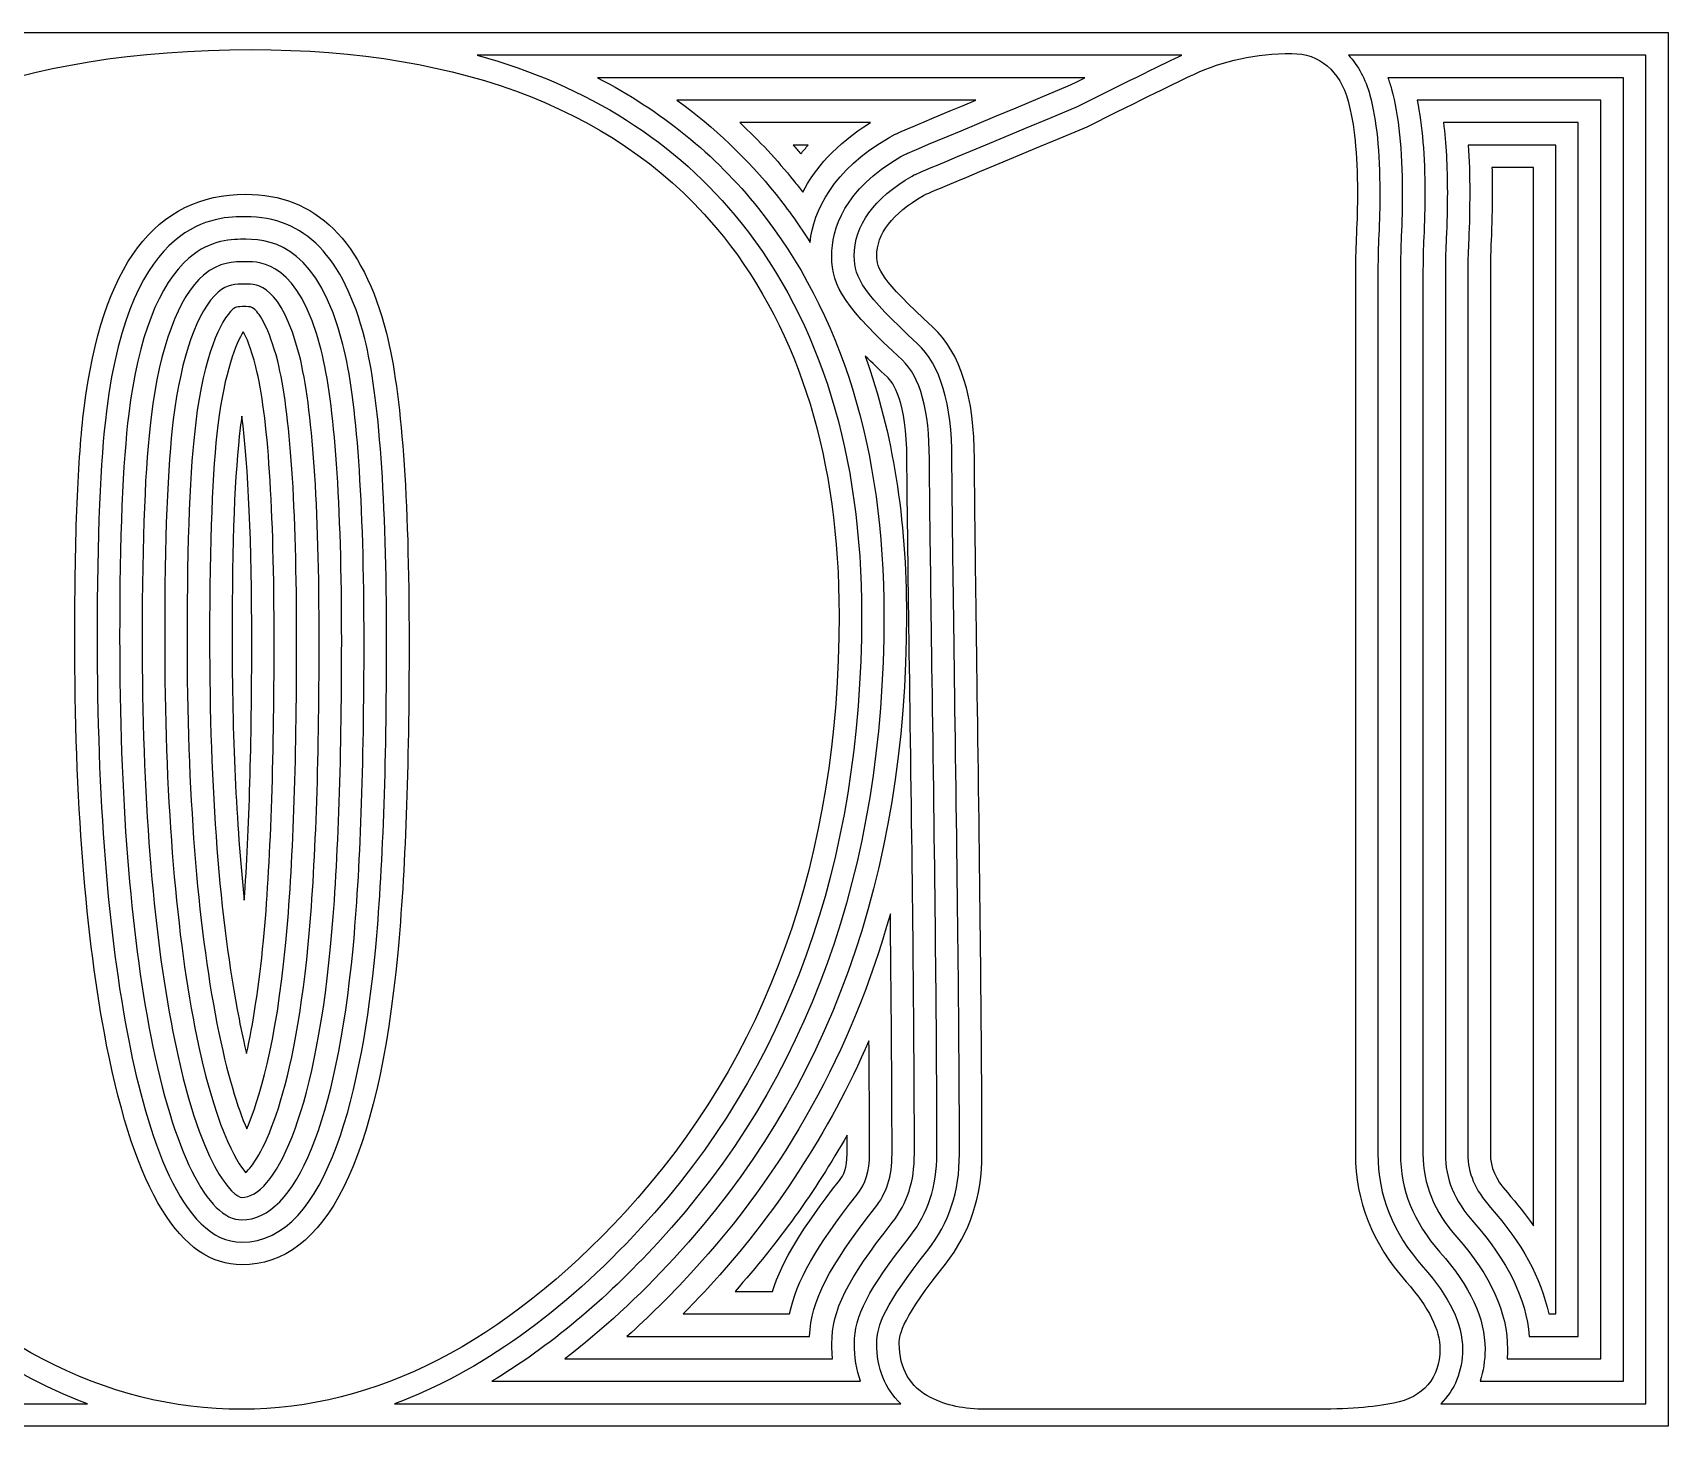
# Model space of a CAD drawing. Extents: x -12 to 290, y 116 to 215.
# Drawn here: x 174.6 to 290.2, y 116.3 to 214.7 of the extents above; entities that cross this region are included whole.
import ezdxf

# ---------------------------------------------------------------- set-up
doc = ezdxf.new("R2010")
doc.units = 0
doc.header["$MEASUREMENT"] = 0
doc.layers.add('LAYER_1', color=7, linetype='CONTINUOUS')

msp = doc.modelspace()

# ---------------------------------------------------------------- linework, layer by layer
at = {"layer": 'LAYER_1', "color": 7}
msp.add_lwpolyline([(-11.86, 116.26), (-11.86, 214.69), (290.16, 214.69), (290.16, 116.26), (-11.86, 116.26)], dxfattribs=at)
for points, knots in [([(125.23, 117.85), (130.14, 119.74), (134.48, 122.99), (138.17, 127.52), (142.48, 132.8), (145.21, 138.88), (146.27, 145.61), (146.27, 145.61), (146.31, 145.86), (146.31, 145.86), (146.31, 145.86), (146.31, 146.11), (146.31, 146.11), (146.31, 146.27), (146.33, 146.78), (146.53, 147.97), (146.53, 147.97), (146.57, 148.23), (146.57, 148.23), (146.57, 148.23), (146.57, 150.75), (146.57, 150.75), (146.57, 156.02), (145.62, 160.96), (143.74, 165.44), (141.78, 170.12), (138.64, 173.92), (134.41, 176.74), (131.69, 178.58), (128.46, 179.53), (124.83, 179.53), (121.59, 179.53), (118.57, 178.79), (115.83, 177.33), (112.62, 175.78), (110, 173.65), (107.99, 170.95), (108.8, 175.62), (110.11, 179.91), (111.92, 183.75), (115.52, 191.45), (121.17, 197.72), (128.71, 202.41), (130.23, 203.28), (131.35, 204.14), (132.11, 205.02), (134, 207.12), (134.15, 209.21), (133.94, 210.61), (133.83, 211.48), (133.47, 212.37), (132.79, 213.1), (132.79, 213.1), (173.18, 213.1), (173.18, 213.1), (164.76, 210.87), (158.29, 206.76), (153.85, 200.8), (149.03, 194.34), (146.59, 185.36), (146.59, 174.1), (146.59, 156.41), (151.53, 141.74), (161.29, 130.5), (166.66, 124.35), (172.42, 120.12), (178.52, 117.85), (178.52, 117.85), (125.23, 117.85), (125.23, 117.85)], [0, 0, 0, 0, 1, 1, 1, 2, 2, 2, 3, 3, 3, 4, 4, 4, 5, 5, 5, 6, 6, 6, 7, 7, 7, 8, 8, 8, 9, 9, 9, 10, 10, 10, 11, 11, 11, 12, 12, 12, 13, 13, 13, 14, 14, 14, 15, 15, 15, 16, 16, 16, 17, 17, 17, 18, 18, 18, 19, 19, 19, 20, 20, 20, 21, 21, 21, 22, 22, 22, 23, 23, 23, 23]), ([(190.09, 213.49), (173.63, 213.49), (161.86, 208.9), (155.12, 199.85), (150.51, 193.67), (148.17, 185.01), (148.17, 174.1), (148.17, 156.8), (152.99, 142.48), (162.49, 131.54), (170.64, 122.2), (179.7, 117.46), (189.42, 117.46), (198.86, 117.46), (207.96, 122.14), (216.46, 131.37), (226.5, 142.23), (231.6, 156.43), (231.6, 173.56), (231.6, 184.49), (228.85, 193.48), (223.43, 200.29), (216.42, 209.05), (205.2, 213.49), (190.09, 213.49), (190.09, 213.49), (190.09, 213.49), (190.09, 213.49)], [0, 0, 0, 0, 1, 1, 1, 2, 2, 2, 3, 3, 3, 4, 4, 4, 5, 5, 5, 6, 6, 6, 7, 7, 7, 8, 8, 8, 9, 9, 9, 9]), ([(200.2, 117.85), (206.24, 120.1), (212.07, 124.26), (217.62, 130.29), (227.95, 141.46), (233.19, 156.02), (233.19, 173.56), (233.19, 184.86), (230.32, 194.18), (224.67, 201.28), (220.11, 206.98), (213.87, 210.93), (206.05, 213.1), (206.05, 213.1), (255.81, 213.1), (255.81, 213.1), (254.62, 212.55), (252.21, 211.36), (248.45, 209.48), (237.3, 204.83), (237.13, 204.75), (236.96, 204.66), (236.96, 204.66), (236.86, 204.62), (236.86, 204.62), (236.86, 204.62), (236.77, 204.56), (236.77, 204.56), (234.05, 202.99), (232.67, 201.08), (232.67, 198.9), (232.67, 197.38), (233.35, 196.22), (237.14, 192.72), (238.75, 191.23), (239.57, 188.49), (239.57, 184.57), (239.57, 183.1), (239.66, 175.66), (239.83, 163.64), (240.01, 150.94), (240.1, 141.73), (240.1, 135.5), (240.1, 132.84), (239.37, 130.62), (237.86, 128.7), (234.84, 124.85), (234.26, 123.41), (234.26, 122.1), (234.26, 120.38), (234.86, 118.9), (235.95, 117.85), (235.95, 117.85), (200.2, 117.85), (200.2, 117.85)], [0, 0, 0, 0, 1, 1, 1, 2, 2, 2, 3, 3, 3, 4, 4, 4, 5, 5, 5, 6, 6, 6, 7, 7, 7, 8, 8, 8, 9, 9, 9, 10, 10, 10, 11, 11, 11, 12, 12, 12, 13, 13, 13, 14, 14, 14, 15, 15, 15, 16, 16, 16, 17, 17, 17, 18, 18, 18, 18]), ([(249.11, 208.04), (237.96, 203.39), (237.78, 203.3), (237.66, 203.24), (237.66, 203.24), (237.62, 203.22), (237.62, 203.22), (237.62, 203.22), (237.57, 203.19), (237.57, 203.19), (235.34, 201.9), (234.26, 200.5), (234.26, 198.9), (234.26, 198.08), (234.53, 197.28), (238.22, 193.89), (240.17, 192.09), (241.16, 188.95), (241.16, 184.57), (241.16, 183.09), (241.25, 175.66), (241.42, 163.66), (241.6, 150.95), (241.69, 141.74), (241.69, 135.5), (241.69, 132.47), (240.84, 129.93), (239.11, 127.72), (236.1, 123.9), (235.85, 122.85), (235.85, 122.1), (235.85, 120.35), (236.63, 119), (238.06, 118.29), (239.15, 117.74), (240.46, 117.46), (241.95, 117.46), (241.95, 117.46), (265.03, 117.46), (265.03, 117.46), (267.46, 117.46), (269.34, 117.6), (270.78, 117.89), (272.85, 118.3), (274.04, 119.69), (274.04, 121.7), (274.04, 123.09), (273.26, 124.64), (271.66, 126.46), (269.25, 129.2), (268.07, 132.15), (268.07, 135.5), (268.07, 135.5), (268.07, 197.97), (268.07, 197.97), (268.07, 198.77), (268.1, 199.61), (268.14, 200.48), (268.18, 201.45), (268.21, 202.43), (268.21, 203.41), (268.21, 206.14), (267.99, 208.25), (267.55, 209.86), (266.97, 212), (265.52, 213.22), (263.57, 213.22), (261.05, 213.22), (258.72, 212.72), (256.65, 211.74), (255.53, 211.22), (253.06, 210.01), (249.11, 208.04), (249.11, 208.04), (249.11, 208.04), (249.11, 208.04)], [0, 0, 0, 0, 1, 1, 1, 2, 2, 2, 3, 3, 3, 4, 4, 4, 5, 5, 5, 6, 6, 6, 7, 7, 7, 8, 8, 8, 9, 9, 9, 10, 10, 10, 11, 11, 11, 12, 12, 12, 13, 13, 13, 14, 14, 14, 15, 15, 15, 16, 16, 16, 17, 17, 17, 18, 18, 18, 19, 19, 19, 20, 20, 20, 21, 21, 21, 22, 22, 22, 23, 23, 23, 24, 24, 24, 25, 25, 25, 25]), ([(274.09, 117.85), (275.08, 118.81), (275.63, 120.15), (275.63, 121.7), (275.63, 123.49), (274.72, 125.39), (272.85, 127.51), (270.7, 129.94), (269.66, 132.55), (269.66, 135.5), (269.66, 135.5), (269.66, 197.97), (269.66, 197.97), (269.66, 198.74), (269.68, 199.56), (269.72, 200.4), (269.77, 201.39), (269.79, 202.4), (269.79, 203.41), (269.79, 206.28), (269.56, 208.53), (269.09, 210.28), (268.78, 211.41), (268.26, 212.36), (267.58, 213.1), (267.58, 213.1), (288.58, 213.1), (288.58, 213.1), (288.58, 213.1), (288.58, 117.85), (288.58, 117.85), (288.58, 117.85), (274.09, 117.85), (274.09, 117.85)], [0, 0, 0, 0, 1, 1, 1, 2, 2, 2, 3, 3, 3, 4, 4, 4, 5, 5, 5, 6, 6, 6, 7, 7, 7, 8, 8, 8, 9, 9, 9, 10, 10, 10, 11, 11, 11, 11]), ([(207.08, 119.44), (211.11, 121.86), (215.03, 125.13), (218.79, 129.22), (229.4, 140.68), (234.77, 155.6), (234.77, 173.56), (234.77, 185.23), (231.79, 194.89), (225.91, 202.27), (222.84, 206.1), (219.03, 209.19), (214.53, 211.51), (214.53, 211.51), (248.96, 211.51), (248.96, 211.51), (248.59, 211.32), (248.2, 211.13), (247.79, 210.93), (236.65, 206.28), (236.47, 206.19), (236.25, 206.09), (236.25, 206.09), (236.11, 206.01), (236.11, 206.01), (236.11, 206.01), (235.97, 205.94), (235.97, 205.94), (231.93, 203.59), (231.08, 200.82), (231.08, 198.9), (231.08, 196.71), (232.11, 195.2), (236.07, 191.55), (237.32, 190.4), (237.98, 187.98), (237.98, 184.57), (237.98, 183.1), (238.08, 175.66), (238.25, 163.61), (238.43, 150.92), (238.51, 141.72), (238.51, 135.5), (238.51, 133.21), (237.89, 131.31), (236.61, 129.68), (233.63, 125.89), (232.68, 124.05), (232.68, 122.1), (232.68, 121.16), (232.83, 120.26), (233.12, 119.44), (233.12, 119.44), (207.08, 119.44), (207.08, 119.44)], [0, 0, 0, 0, 1, 1, 1, 2, 2, 2, 3, 3, 3, 4, 4, 4, 5, 5, 5, 6, 6, 6, 7, 7, 7, 8, 8, 8, 9, 9, 9, 10, 10, 10, 11, 11, 11, 12, 12, 12, 13, 13, 13, 14, 14, 14, 15, 15, 15, 16, 16, 16, 17, 17, 17, 18, 18, 18, 18]), ([(276.87, 119.44), (277.1, 120.15), (277.22, 120.91), (277.22, 121.7), (277.22, 123.89), (276.18, 126.14), (274.04, 128.56), (272.16, 130.69), (271.25, 132.96), (271.25, 135.5), (271.25, 135.5), (271.25, 197.97), (271.25, 197.97), (271.25, 198.72), (271.27, 199.51), (271.31, 200.32), (271.36, 201.34), (271.38, 202.38), (271.38, 203.41), (271.38, 206.42), (271.13, 208.81), (270.62, 210.7), (270.54, 210.98), (270.45, 211.25), (270.36, 211.51), (270.36, 211.51), (286.99, 211.51), (286.99, 211.51), (286.99, 211.51), (286.99, 119.44), (286.99, 119.44), (286.99, 119.44), (276.87, 119.44), (276.87, 119.44)], [0, 0, 0, 0, 1, 1, 1, 2, 2, 2, 3, 3, 3, 4, 4, 4, 5, 5, 5, 6, 6, 6, 7, 7, 7, 8, 8, 8, 9, 9, 9, 10, 10, 10, 11, 11, 11, 11]), ([(229.55, 199.88), (228.81, 201.05), (228.01, 202.18), (227.15, 203.26), (225.13, 205.78), (222.78, 208.01), (220.15, 209.92), (220.15, 209.92), (241.26, 209.92), (241.26, 209.92), (235.91, 207.69), (235.76, 207.61), (235.55, 207.51), (235.55, 207.51), (235.36, 207.41), (235.36, 207.41), (235.36, 207.41), (235.18, 207.31), (235.18, 207.31), (231.1, 204.95), (229.82, 202.11), (229.55, 199.88), (229.55, 199.88), (229.55, 199.88), (229.55, 199.88)], [0, 0, 0, 0, 1, 1, 1, 2, 2, 2, 3, 3, 3, 4, 4, 4, 5, 5, 5, 6, 6, 6, 7, 7, 7, 8, 8, 8, 8]), ([(278.78, 121.02), (278.8, 121.25), (278.81, 121.47), (278.81, 121.7), (278.81, 124.3), (277.64, 126.89), (275.23, 129.61), (273.62, 131.44), (272.84, 133.36), (272.84, 135.5), (272.84, 135.5), (272.84, 197.97), (272.84, 197.97), (272.84, 198.7), (272.86, 199.46), (272.9, 200.24), (272.95, 201.28), (272.97, 202.35), (272.97, 203.41), (272.97, 205.98), (272.79, 208.12), (272.43, 209.92), (272.43, 209.92), (285.4, 209.92), (285.4, 209.92), (285.4, 209.92), (285.4, 121.02), (285.4, 121.02), (285.4, 121.02), (278.78, 121.02), (278.78, 121.02)], [0, 0, 0, 0, 1, 1, 1, 2, 2, 2, 3, 3, 3, 4, 4, 4, 5, 5, 5, 6, 6, 6, 7, 7, 7, 8, 8, 8, 9, 9, 9, 10, 10, 10, 10]), ([(229.03, 203.43), (228.82, 203.7), (228.61, 203.98), (228.39, 204.24), (227.23, 205.7), (225.95, 207.07), (224.58, 208.34), (224.58, 208.34), (233.81, 208.34), (233.81, 208.34), (231.34, 206.79), (229.88, 205.06), (229.03, 203.43), (229.03, 203.43), (229.03, 203.43), (229.03, 203.43)], [0, 0, 0, 0, 1, 1, 1, 2, 2, 2, 3, 3, 3, 4, 4, 4, 5, 5, 5, 5]), ([(280.35, 122.61), (280.12, 125.3), (278.82, 127.94), (276.42, 130.66), (275.06, 132.21), (274.42, 133.74), (274.42, 135.5), (274.42, 135.5), (274.42, 197.97), (274.42, 197.97), (274.42, 198.67), (274.44, 199.41), (274.48, 200.16), (274.53, 201.23), (274.56, 202.32), (274.56, 203.41), (274.56, 205.25), (274.47, 206.88), (274.29, 208.34), (274.29, 208.34), (283.81, 208.34), (283.81, 208.34), (283.81, 208.34), (283.81, 122.61), (283.81, 122.61), (283.81, 122.61), (280.35, 122.61), (280.35, 122.61)], [0, 0, 0, 0, 1, 1, 1, 2, 2, 2, 3, 3, 3, 4, 4, 4, 5, 5, 5, 6, 6, 6, 7, 7, 7, 8, 8, 8, 9, 9, 9, 9]), ([(228.9, 206.13), (228.72, 206.34), (228.54, 206.54), (228.36, 206.75), (228.36, 206.75), (229.42, 206.75), (229.42, 206.75), (229.24, 206.54), (229.07, 206.34), (228.9, 206.13), (228.9, 206.13), (228.9, 206.13), (228.9, 206.13)], [0, 0, 0, 0, 1, 1, 1, 2, 2, 2, 3, 3, 3, 4, 4, 4, 4]), ([(281.72, 124.2), (281.18, 126.73), (279.83, 129.2), (277.61, 131.72), (276.5, 132.97), (276.01, 134.13), (276.01, 135.5), (276.01, 135.5), (276.01, 197.97), (276.01, 197.97), (276.01, 198.65), (276.03, 199.36), (276.07, 200.08), (276.12, 201.17), (276.14, 202.29), (276.14, 203.41), (276.14, 204.61), (276.11, 205.72), (276.04, 206.75), (276.04, 206.75), (282.23, 206.75), (282.23, 206.75), (282.23, 206.75), (282.23, 124.2), (282.23, 124.2), (282.23, 124.2), (281.72, 124.2), (281.72, 124.2)], [0, 0, 0, 0, 1, 1, 1, 2, 2, 2, 3, 3, 3, 4, 4, 4, 5, 5, 5, 6, 6, 6, 7, 7, 7, 8, 8, 8, 9, 9, 9, 9]), ([(280.64, 130.43), (280.1, 131.2), (279.49, 131.98), (278.8, 132.77), (277.95, 133.73), (277.6, 134.52), (277.6, 135.5), (277.6, 135.5), (277.6, 197.97), (277.6, 197.97), (277.6, 198.62), (277.62, 199.31), (277.65, 200.01), (277.71, 201.12), (277.73, 202.27), (277.73, 203.41), (277.73, 204.02), (277.72, 204.6), (277.71, 205.16), (277.71, 205.16), (280.64, 205.16), (280.64, 205.16), (280.64, 205.16), (280.64, 130.43), (280.64, 130.43)], [0, 0, 0, 0, 1, 1, 1, 2, 2, 2, 3, 3, 3, 4, 4, 4, 5, 5, 5, 6, 6, 6, 7, 7, 7, 8, 8, 8, 8]), ([(189.69, 203.28), (183.32, 203.28), (179.52, 198.24), (178.28, 188.16), (177.84, 184.62), (177.62, 179.22), (177.62, 171.97), (177.62, 160.48), (178.37, 150.88), (179.87, 143.19), (181.91, 132.84), (185.09, 127.67), (189.42, 127.67), (195.35, 127.67), (199.02, 135.01), (200.43, 149.69), (200.96, 155.35), (201.23, 162.69), (201.23, 171.71), (201.23, 181.96), (200.7, 189.22), (199.64, 193.46), (197.96, 200), (194.64, 203.28), (189.69, 203.28)], [0, 0, 0, 0, 1, 1, 1, 2, 2, 2, 3, 3, 3, 4, 4, 4, 5, 5, 5, 6, 6, 6, 7, 7, 7, 8, 8, 8, 8]), ([(189.42, 129.26), (185.13, 129.26), (182.71, 137), (181.43, 143.5), (179.95, 151.04), (179.2, 160.63), (179.2, 171.97), (179.2, 179.13), (179.42, 184.51), (179.86, 187.96), (181.54, 201.69), (187.67, 201.69), (189.69, 201.69), (193.86, 201.69), (196.61, 198.87), (198.1, 193.07), (199.12, 188.98), (199.64, 181.79), (199.64, 171.71), (199.64, 162.78), (199.38, 155.42), (198.85, 149.84), (197.95, 140.45), (195.58, 129.26), (189.42, 129.26), (189.42, 129.26), (189.42, 129.26), (189.42, 129.26)], [0, 0, 0, 0, 1, 1, 1, 2, 2, 2, 3, 3, 3, 4, 4, 4, 5, 5, 5, 6, 6, 6, 7, 7, 7, 8, 8, 8, 9, 9, 9, 9]), ([(189.42, 130.84), (186.99, 130.84), (184.58, 135.69), (182.99, 143.8), (181.53, 151.25), (180.79, 160.73), (180.79, 171.97), (180.79, 179.07), (181.01, 184.38), (181.43, 187.76), (182.09, 193.14), (183.56, 196.94), (185.68, 198.77), (187.23, 200.1), (188.77, 200.1), (189.69, 200.1), (191.82, 200.1), (194.85, 199.33), (196.56, 192.67), (197.55, 188.71), (198.05, 181.66), (198.05, 171.71), (198.05, 162.83), (197.79, 155.52), (197.27, 149.98), (196.1, 137.82), (193.24, 130.84), (189.42, 130.84), (189.42, 130.84), (189.42, 130.84), (189.42, 130.84)], [0, 0, 0, 0, 1, 1, 1, 2, 2, 2, 3, 3, 3, 4, 4, 4, 5, 5, 5, 6, 6, 6, 7, 7, 7, 8, 8, 8, 9, 9, 9, 10, 10, 10, 10]), ([(189.42, 132.43), (188.88, 132.43), (186.45, 134.41), (184.55, 144.11), (183.11, 151.45), (182.38, 160.83), (182.38, 171.97), (182.38, 179), (182.59, 184.25), (183.01, 187.56), (183.61, 192.47), (184.93, 196.03), (186.72, 197.57), (187.82, 198.51), (188.86, 198.51), (189.69, 198.51), (190.81, 198.51), (193.42, 198.51), (195.02, 192.28), (195.98, 188.45), (196.47, 181.53), (196.47, 171.71), (196.47, 162.88), (196.2, 155.62), (195.69, 150.13), (194.51, 137.91), (191.69, 132.43), (189.42, 132.43), (189.42, 132.43), (189.42, 132.43), (189.42, 132.43)], [0, 0, 0, 0, 1, 1, 1, 2, 2, 2, 3, 3, 3, 4, 4, 4, 5, 5, 5, 6, 6, 6, 7, 7, 7, 8, 8, 8, 9, 9, 9, 10, 10, 10, 10]), ([(189.68, 134.18), (189.05, 134.94), (187.47, 137.44), (186.1, 144.41), (184.69, 151.66), (183.97, 160.93), (183.97, 171.97), (183.97, 178.94), (184.17, 184.11), (184.58, 187.37), (185.13, 191.82), (186.28, 195.1), (187.75, 196.36), (188.41, 196.93), (188.95, 196.93), (189.69, 196.93), (190.5, 196.93), (192.19, 196.93), (193.49, 191.88), (194.41, 188.19), (194.88, 181.4), (194.88, 171.71), (194.88, 162.92), (194.62, 155.72), (194.11, 150.28), (193.01, 138.87), (190.63, 134.99), (189.68, 134.18), (189.68, 134.18), (189.68, 134.18), (189.68, 134.18)], [0, 0, 0, 0, 1, 1, 1, 2, 2, 2, 3, 3, 3, 4, 4, 4, 5, 5, 5, 6, 6, 6, 7, 7, 7, 8, 8, 8, 9, 9, 9, 10, 10, 10, 10]), ([(189.76, 137.27), (189.14, 138.72), (188.38, 141.05), (187.66, 144.72), (186.26, 151.87), (185.55, 161.04), (185.55, 171.97), (185.55, 178.87), (185.76, 183.98), (186.16, 187.17), (186.74, 191.89), (187.9, 194.39), (188.79, 195.16), (188.98, 195.32), (189, 195.34), (189.69, 195.34), (189.99, 195.34), (190.1, 195.34), (190.33, 195.13), (190.66, 194.82), (191.32, 193.94), (191.95, 191.49), (192.84, 187.93), (193.29, 181.27), (193.29, 171.71), (193.29, 162.97), (193.03, 155.81), (192.53, 150.43), (191.83, 143.16), (190.64, 139.26), (189.76, 137.27), (189.76, 137.27), (189.76, 137.27), (189.76, 137.27)], [0, 0, 0, 0, 1, 1, 1, 2, 2, 2, 3, 3, 3, 4, 4, 4, 5, 5, 5, 6, 6, 6, 7, 7, 7, 8, 8, 8, 9, 9, 9, 10, 10, 10, 11, 11, 11, 11]), ([(189.75, 142.59), (189.57, 143.32), (189.4, 144.13), (189.22, 145.03), (187.84, 152.07), (187.14, 161.14), (187.14, 171.97), (187.14, 178.8), (187.34, 183.85), (187.73, 186.97), (188.2, 190.79), (189.02, 192.76), (189.52, 193.57), (189.74, 193.17), (190.07, 192.42), (190.41, 191.09), (191.27, 187.66), (191.7, 181.14), (191.7, 171.71), (191.7, 163.02), (191.45, 155.92), (190.95, 150.58), (190.62, 147.21), (190.2, 144.61), (189.75, 142.59), (189.75, 142.59), (189.75, 142.59), (189.75, 142.59)], [0, 0, 0, 0, 1, 1, 1, 2, 2, 2, 3, 3, 3, 4, 4, 4, 5, 5, 5, 6, 6, 6, 7, 7, 7, 8, 8, 8, 9, 9, 9, 9]), ([(212.22, 121.02), (214.87, 123.04), (217.46, 125.43), (219.96, 128.14), (230.84, 139.91), (236.36, 155.19), (236.36, 173.56), (236.36, 180.32), (235.39, 186.43), (233.45, 191.84), (233.92, 191.38), (234.43, 190.9), (234.99, 190.39), (235.41, 190), (236.39, 188.65), (236.39, 184.57), (236.39, 183.11), (236.49, 175.66), (236.66, 163.59), (236.84, 150.91), (236.92, 141.71), (236.92, 135.5), (236.92, 133.56), (236.43, 132.02), (235.36, 130.66), (232.13, 126.54), (231.09, 124.46), (231.09, 122.1), (231.09, 121.74), (231.11, 121.38), (231.14, 121.02), (231.14, 121.02), (212.22, 121.02), (212.22, 121.02)], [0, 0, 0, 0, 1, 1, 1, 2, 2, 2, 3, 3, 3, 4, 4, 4, 5, 5, 5, 6, 6, 6, 7, 7, 7, 8, 8, 8, 9, 9, 9, 10, 10, 10, 11, 11, 11, 11]), ([(189.59, 153.43), (189.02, 158.83), (188.73, 165.03), (188.73, 171.97), (188.73, 178.74), (188.92, 183.72), (189.31, 186.77), (189.34, 187.07), (189.38, 187.34), (189.42, 187.61), (189.88, 183.99), (190.12, 178.66), (190.12, 171.71), (190.12, 164.47), (189.94, 158.34), (189.59, 153.43), (189.59, 153.43), (189.59, 153.43), (189.59, 153.43)], [0, 0, 0, 0, 1, 1, 1, 2, 2, 2, 3, 3, 3, 4, 4, 4, 5, 5, 5, 6, 6, 6, 6]), ([(189.59, 153.43), (189.02, 158.83), (188.73, 165.03), (188.73, 171.97), (188.73, 178.74), (188.92, 183.72), (189.31, 186.77), (189.34, 187.07), (189.38, 187.34), (189.42, 187.61), (189.88, 183.99), (190.12, 178.66), (190.12, 171.71), (190.12, 164.47), (189.94, 158.34), (189.59, 153.43), (189.59, 153.43), (189.59, 153.43), (189.59, 153.43)], [0, 0, 0, 0, 1, 1, 1, 2, 2, 2, 3, 3, 3, 4, 4, 4, 5, 5, 5, 6, 6, 6, 6]), ([(189.59, 153.43), (189.02, 158.83), (188.73, 165.03), (188.73, 171.97), (188.73, 178.74), (188.92, 183.72), (189.31, 186.77), (189.34, 187.07), (189.38, 187.34), (189.42, 187.61), (189.88, 183.99), (190.12, 178.66), (190.12, 171.71), (190.12, 164.47), (189.94, 158.34), (189.59, 153.43), (189.59, 153.43), (189.59, 153.43), (189.59, 153.43)], [0, 0, 0, 0, 1, 1, 1, 2, 2, 2, 3, 3, 3, 4, 4, 4, 5, 5, 5, 6, 6, 6, 6]), ([(189.59, 153.43), (189.02, 158.83), (188.73, 165.03), (188.73, 171.97), (188.73, 178.74), (188.92, 183.72), (189.31, 186.77), (189.34, 187.07), (189.38, 187.34), (189.42, 187.61), (189.88, 183.99), (190.12, 178.66), (190.12, 171.71), (190.12, 164.47), (189.94, 158.34), (189.59, 153.43), (189.59, 153.43), (189.59, 153.43), (189.59, 153.43)], [0, 0, 0, 0, 1, 1, 1, 2, 2, 2, 3, 3, 3, 4, 4, 4, 5, 5, 5, 6, 6, 6, 6]), ([(216.62, 122.61), (218.15, 123.98), (219.66, 125.47), (221.13, 127.07), (227.8, 134.28), (232.51, 142.78), (235.22, 152.46), (235.3, 145.32), (235.34, 139.72), (235.34, 135.5), (235.34, 133.91), (234.96, 132.72), (234.11, 131.65), (230.84, 127.47), (229.65, 125.17), (229.51, 122.61), (229.51, 122.61), (216.62, 122.61), (216.62, 122.61)], [0, 0, 0, 0, 1, 1, 1, 2, 2, 2, 3, 3, 3, 4, 4, 4, 5, 5, 5, 6, 6, 6, 6]), ([(220.58, 124.2), (221.16, 124.78), (221.73, 125.38), (222.3, 125.99), (227.08, 131.17), (230.9, 137.03), (233.71, 143.49), (233.74, 140.41), (233.75, 137.77), (233.75, 135.5), (233.75, 134.27), (233.49, 133.41), (232.87, 132.63), (229.95, 128.91), (228.59, 126.55), (228.11, 124.2), (228.11, 124.2), (220.58, 124.2), (220.58, 124.2)], [0, 0, 0, 0, 1, 1, 1, 2, 2, 2, 3, 3, 3, 4, 4, 4, 5, 5, 5, 6, 6, 6, 6]), ([(224.25, 125.79), (227.28, 129.18), (229.93, 132.87), (232.16, 136.82), (232.16, 136.36), (232.16, 135.92), (232.16, 135.5), (232.16, 134.5), (231.94, 134.02), (231.62, 133.61), (229.01, 130.28), (227.59, 127.96), (226.89, 125.79), (226.89, 125.79), (224.25, 125.79), (224.25, 125.79)], [0, 0, 0, 0, 1, 1, 1, 2, 2, 2, 3, 3, 3, 4, 4, 4, 5, 5, 5, 5])]:
    msp.add_open_spline(points, degree=3, knots=knots, dxfattribs=at)

doc.saveas('drawing.dxf')
